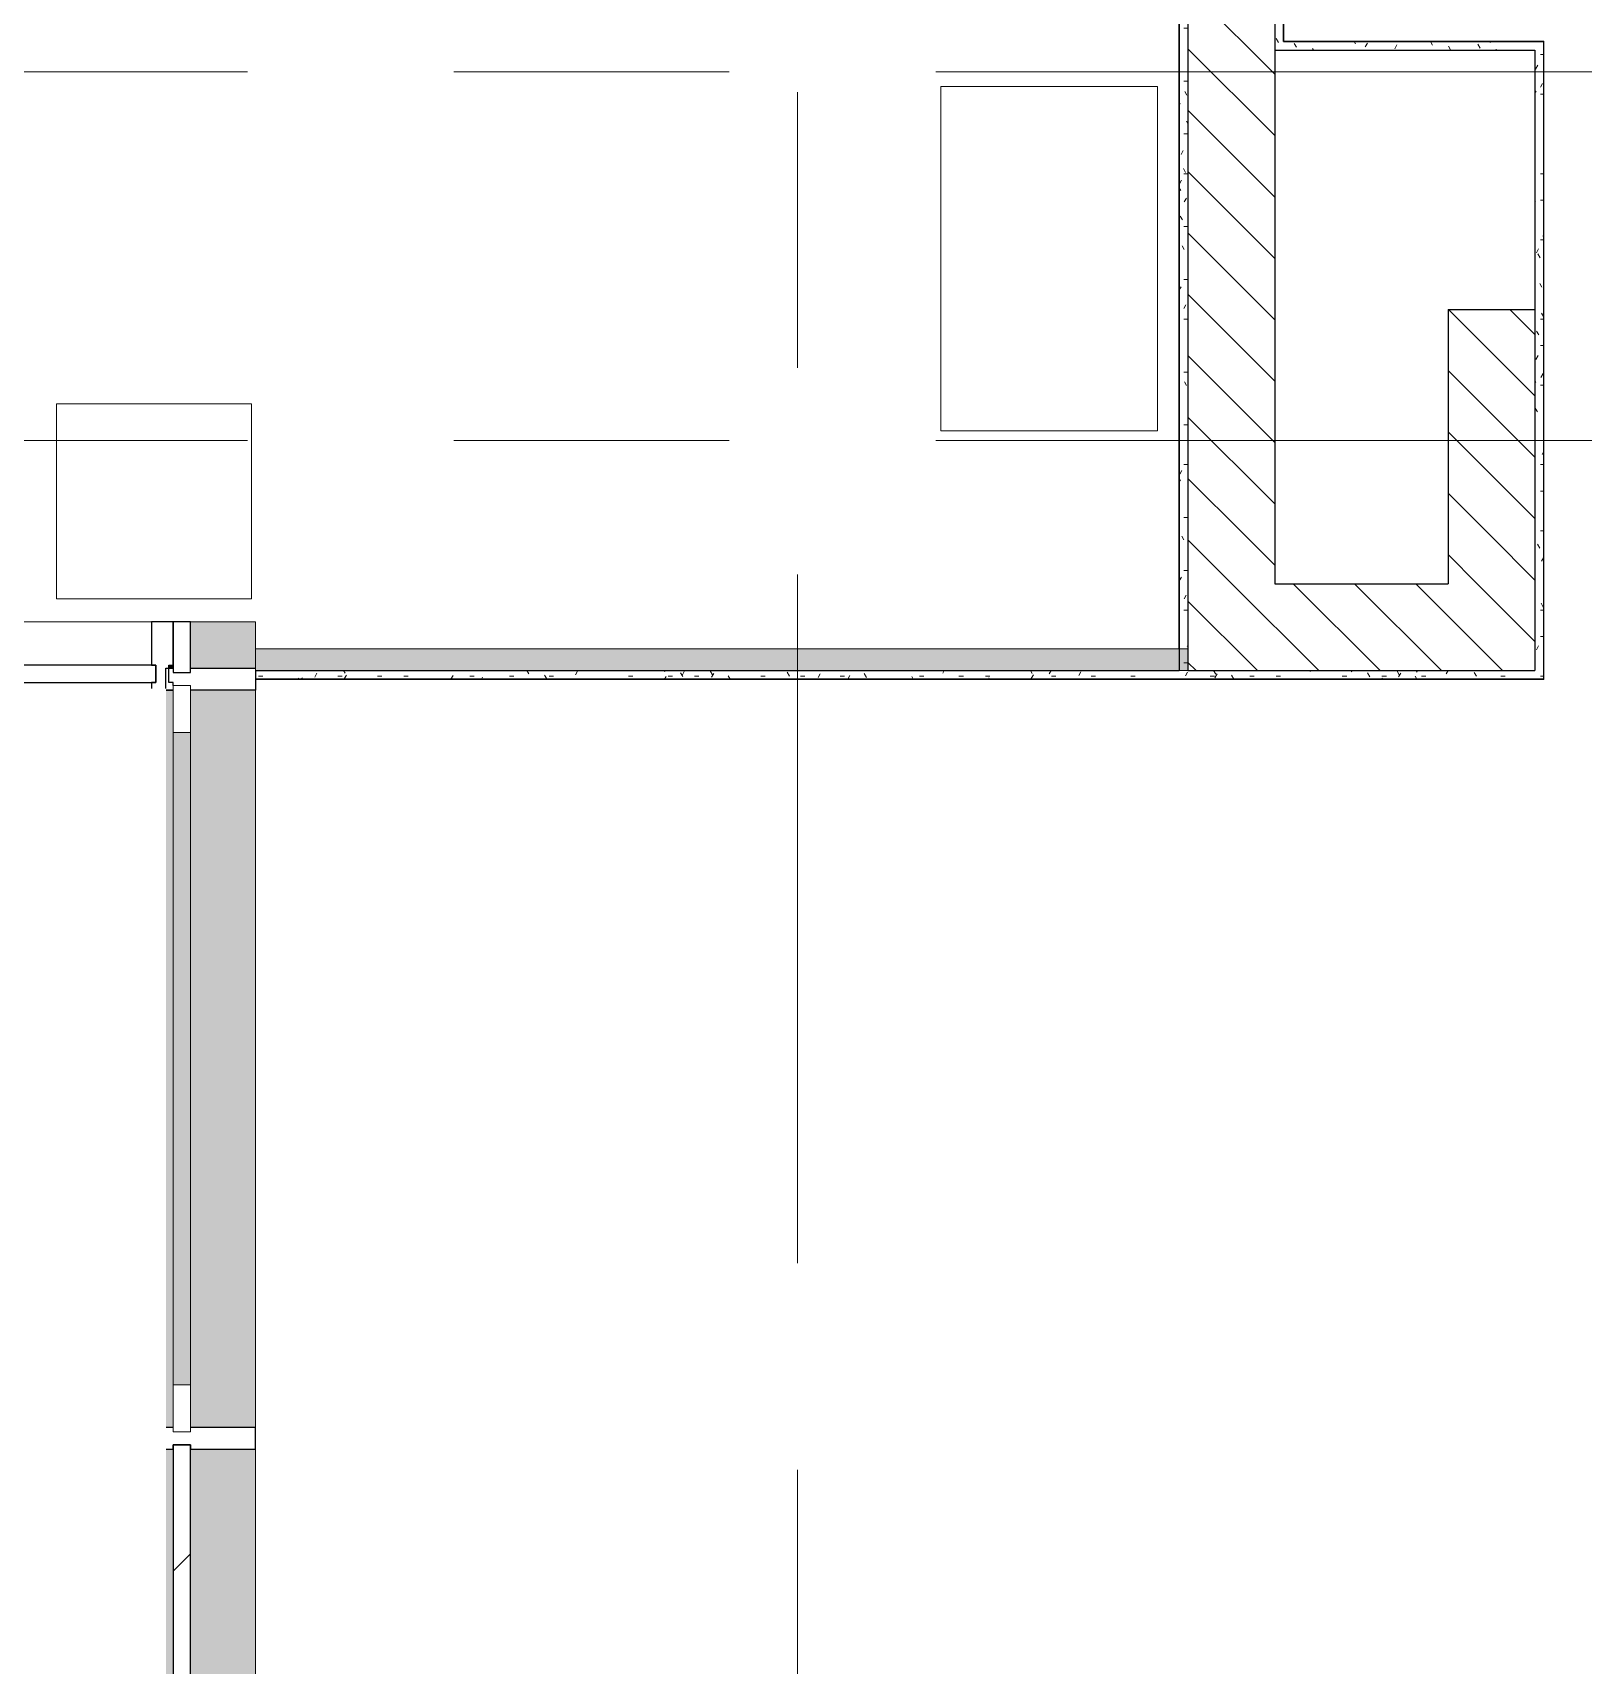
# Model space of a CAD drawing. Header units: millimetres. Extents: x 855 to 103073, y -1987 to 27400.
# Drawn here: x 29043 to 32619, y 18477 to 22240 of the extents above; entities that cross this region are included whole.
import ezdxf

# ---------------------------------------------------------------- set-up
doc = ezdxf.new("R2010")
doc.units = ezdxf.units.MM
doc.linetypes.add('Осевая', pattern=[3175, 635, -476.25, 1587.5, -476.25])
for name, color, linetype, lineweight in [('A-DOOR', 7, 'Continuous', 9), ('A-DOOR-4', 7, 'Continuous', 13), ('A-GLAZ-CURT', 7, 'Continuous', 9), ('A-GLAZ-CURT-1', 7, 'Continuous', 25), ('A-GLAZ-CWMG', 7, 'Continuous', 9), ('A-GLAZ-CWMG-2', 7, 'Continuous', 25), ('I-WALL', 7, 'Continuous', 9), ('Оси-2', 7, 'Осевая', 9)]:
    doc.layers.add(name, color=color, linetype=linetype, lineweight=lineweight)
for name, color, linetype, lineweight, true_color in [('A-WALL-2', 7, 'Continuous', 13, 0x3c3c3c), ('A-WALL-4', 7, 'Continuous', 25, 0x3c3c3c), ('A-WALL-FNSH-2', 7, 'Continuous', 13, 0x3c3c3c), ('I-FURN-13', 7, 'Continuous', 9, 0xf0f0f0)]:
    doc.layers.add(name, color=color, linetype=linetype, lineweight=lineweight, true_color=true_color)
pattern_1 = [(135, (22797.38, 0), (-70.71068, -70.71068), [])]
pattern_2 = [(0, (22797.38, 0), (121.92, 30.48), [10.058, -81.382, 10.058, -81.382, -487.68]), (0, (22797.38, 0), (121.92, 30.48), [-182.88, 10.058, -172.822, 10.058, -81.382, -213.36]), (0, (22797.38, 0), (121.92, 30.48), [-457.2, 10.058, -50.902, 10.058, -142.342]), (120, (22843.1, 15.24), (-87.356454, 90.345817), [10.058, -81.382, 10.058, -81.382, -487.68]), (120, (22843.1, 15.24), (-87.356454, 90.345817), [-182.88, 10.058, -172.822, 10.058, -81.382, -213.36]), (120, (22843.1, 15.24), (-87.356454, 90.345817), [-457.2, 10.058, -50.902, 10.058, -142.342]), (240, (22858.34, 76.2), (-34.563546, -120.825817), [10.058, -81.382, 10.058, -81.382, -487.68]), (240, (22858.34, 76.2), (-34.563546, -120.825817), [-182.88, 10.058, -172.822, 10.058, -81.382, -213.36]), (240, (22858.34, 76.2), (-34.563546, -120.825817), [-457.2, 10.058, -50.902, 10.058, -142.342])]

# ---------------------------------------------------------------- blocks, each defined once
blk = doc.blocks.new('Прямоугольный импост - Импост структурный с накладкой - 160мм-19877844-План разверток пом_ 1_02_ Этаж 1')
at = {"layer": 'A-GLAZ-CWMG-2'}
for p, q in [((-50, 0), (-50, 13.8)), ((-40, 0), (-50, 0)), ((-40, -40), (-40, 0)), ((-16.3, 17), (0, 17)), ((0, 0), (-10, 0)), ((-10, 0), (-10, -40)), ((0, 7), (0, 0)), ((-50, -140), (-50, -40)), ((-50, -40), (-40, -40)), ((-10, -40), (0, -40)), ((0, -40), (0, -140)), ((0, -140), (-50, -140))]:
    blk.add_line(p, q, dxfattribs=at)
blk = doc.blocks.new('Прямоугольный импост - Импост структурный с накладкой - 190мм-24242608-План разверток пом_ 1_02_ Этаж 1')
at = {"layer": 'A-GLAZ-CWMG'}
for points in [[(6760, 20775), (6760, 20882), (6610, 20882), (6610, 20775)], [(6570, 20775), (6570, 20782), (6560, 20782), (6560, 20775)]]:
    blk.add_hatch(color=256, dxfattribs=at).paths.add_polyline_path(points)
for p in [(6610, 20882), (6760, 20820)]:
    blk.add_line(p, (6760, 20882), dxfattribs=at)
blk = doc.blocks.new('Системная панель - Стекло - 40мм-32257947-План разверток пом_ 1_02_ Этаж 1')
at = {"layer": 'A-GLAZ-CURT'}
h = blk.add_hatch(dxfattribs=at)
h.set_pattern_fill('FP_20', color=256, style=0, pattern_type=2)
h.set_pattern_definition([(135, (18575, -6670), (-282.843, -282.843), [200, -600]), (135, (18675, -6870), (-282.843, -282.843), [600, -200]), (135, (18775, -6470), (-282.843, -282.843), [200, -600])])
h.paths.add_polyline_path([(310, 0), (310, 40), (-310, 40), (-310, 0), (-68.9, 0)])
at = {"layer": 'A-GLAZ-CURT-1'}
for p, q in [((310, 40), (-310, 40)), ((-310, 40), (-310, 0)), ((310, 0), (310, 40)), ((-310, 0), (310, 0))]:
    blk.add_line(p, q, dxfattribs=at)
blk = doc.blocks.new('Прямоугольный импост - Импост структурный с накладкой - 190мм-32257948-План разверток пом_ 1_02_ Этаж 1')
at = {"layer": 'A-GLAZ-CWMG'}
for points in [[(6553.7, 18375), (6570, 18375), (6570, 18975), (6553.7, 18975), (6553.7, 18743.9)], [(6760, 18375), (6760, 18975), (6610, 18975), (6610, 18375)]]:
    blk.add_hatch(color=256, dxfattribs=at).paths.add_polyline_path(points)
blk.add_line((6760, 18375), (6760, 18975), dxfattribs=at)
blk = doc.blocks.new('Прямоугольный импост - Импост структурный с накладкой - 190мм-22862222-План разверток пом_ 1_02_ Этаж 1')
at = {"layer": 'A-GLAZ-CWMG-2'}
for p, q in [((-25, 0), (-25, 16.3)), ((25, 0), (15, 0)), ((15, 0), (15, -40)), ((25, 16.3), (25, 0)), ((-25, -190), (-25, -40)), ((15, -40), (25, -40)), ((25, -40), (25, -190)), ((25, -190), (-25, -190))]:
    blk.add_line(p, q, dxfattribs=at)
blk = doc.blocks.new('Системная панель - Стекло - 40мм-31929511-План разверток пом_ 1_02_ Этаж 1')
at = {"layer": 'A-GLAZ-CURT-1'}
for p, q in [((58.5, 40), (-58.5, 40)), ((-58.5, 40), (-58.5, 0)), ((58.5, 0), (58.5, 40)), ((-58.5, 0), (58.5, 0))]:
    blk.add_line(p, q, dxfattribs=at)
blk = doc.blocks.new('Системная панель - Стекло - 40мм-23770450-План разверток пом_ 1_02_ Этаж 1')
at = {"layer": 'A-GLAZ-CURT'}
h = blk.add_hatch(dxfattribs=at)
h.set_pattern_fill('FP_35', color=256, style=0, pattern_type=2)
h.set_pattern_definition([(45, (-6157.5, -20642), (-282.843, 282.843), [200, -600]), (45, (-6357.5, -20742), (-282.843, 282.843), [600, -200]), (45, (-5957.5, -20842), (-282.843, 282.843), [200, -600])])
h.paths.add_polyline_path([(-472.5, 0), (472.5, 0), (472.5, 40), (-472.5, 40)])
at = {"layer": 'A-GLAZ-CURT-1'}
for p, q in [((472.5, 40), (-472.5, 40)), ((-472.5, 40), (-472.5, 0)), ((472.5, 0), (472.5, 40)), ((-472.5, 0), (472.5, 0))]:
    blk.add_line(p, q, dxfattribs=at)
blk = doc.blocks.new('Прямоугольный импост - Импост структурный с накладкой - 160мм-23770448-План разверток пом_ 1_02_ Этаж 1')
at = {"layer": 'A-GLAZ-CWMG'}
blk.add_line((6520, 20882), (5595, 20882), dxfattribs=at)
blk = doc.blocks.new('Прямоугольный импост - Импост структурный с накладкой - 190мм-32257698-План разверток пом_ 1_02_ Этаж 1')
at = {"layer": 'A-GLAZ-CWMG'}
for points in [[(6553.7, 16025), (6570, 16025), (6570, 17725), (6553.7, 17725), (6553.7, 16123)], [(6610, 16025), (6760, 16025), (6760, 17725), (6610, 17725), (6610, 16123)], [(6610, 16123), (6610, 17627), (6570, 17627), (6570, 16123)]]:
    blk.add_hatch(color=256, dxfattribs=at).paths.add_polyline_path(points)
for p, q in [((6760, 16025), (6760, 17725)), ((6570, 16123), (6570, 17627)), ((6610, 16123), (6610, 17627))]:
    blk.add_line(p, q, dxfattribs=at)
blk = doc.blocks.new('Прямоугольный импост - Импост структурный с накладкой - 190мм-V21-План разверток пом_ 1_02_ Этаж 1')
at = {"layer": 'A-GLAZ-CWMG-2'}
for p, q in [((21.8, 17), (-25, 17)), ((-25, 17), (-25, 0)), ((-25, 0), (-15, 0)), ((-15, 0), (-15, -40)), ((25, 0), (25, 16.3)), ((-15, -40), (-25, -40)), ((-25, -40), (-25, -190)), ((25, -190), (25, -40)), ((0, -190), (25, -190))]:
    blk.add_line(p, q, dxfattribs=at)
blk = doc.blocks.new('Дверь_Витражная_остекление_ - ДВН_ДАО_Главный вход_1800 в свету 3-32257949-План разверток пом_ 1_02_ Этаж 1')
at = {"layer": 'A-DOOR-4'}
for p, q in [((-860, 40), (-752, 40)), ((-860, 0), (-860, 40)), ((-752, 40), (-752, 0)), ((752, 40), (860, 40)), ((752, 0), (752, 40)), ((860, 40), (860, 0)), ((-752, 0), (-860, 0)), ((860, 0), (752, 0))]:
    blk.add_line(p, q, dxfattribs=at)
blk = doc.blocks.new('Мебель_универсальная_привязка_от_угла - Куб_001-25582225-План разверток пом_ 1_02_ Этаж 1')
at = {"layer": 'I-FURN-13'}
for p, q in [((8340, 21322.5), (8340, 22116.5)), ((8340, 22116.5), (8340, 21322.5)), ((8840, 22116.5), (8340, 22116.5)), ((8840, 22116.5), (8340, 22116.5)), ((8840, 21322.5), (8840, 22116.5)), ((8840, 22116.5), (8840, 21322.5)), ((8340, 21322.5), (8840, 21322.5)), ((8840, 21322.5), (8340, 21322.5))]:
    blk.add_line(p, q, dxfattribs=at)

msp = doc.modelspace()

# ---------------------------------------------------------------- hatches: boundary and pattern name
at = {"layer": 'I-WALL'}
h = msp.add_hatch(dxfattribs=at)
h.set_pattern_fill('FP_44', color=256, style=0, pattern_type=2)
h.set_pattern_definition(pattern_2)
h.paths.add_polyline_path([(31907.4, 22200), (31927.4, 22200), (31927.4, 24300), (31907.4, 24300), (31907.4, 22438.5)])
h = msp.add_hatch(dxfattribs=at)
h.set_pattern_fill('FP_24', color=256, style=0, pattern_type=2)
h.set_pattern_definition(pattern_1)
h.paths.add_polyline_path([(31907.4, 21082), (31907.4, 23150), (31707.4, 23150), (31707.4, 21082)])
h = msp.add_hatch(dxfattribs=at)
h.set_pattern_fill('FP_44', color=256, style=0, pattern_type=2)
h.set_pattern_definition(pattern_2)
h.paths.add_polyline_path([(31687.4, 21082), (31707.4, 21082), (31707.4, 23130), (31687.4, 23130), (31687.4, 22438.5)])
h = msp.add_hatch(dxfattribs=at)
h.set_pattern_fill('FP_44', color=256, style=0, pattern_type=2)
h.set_pattern_definition(pattern_2)
h.paths.add_polyline_path([(31927.4, 22200), (32507.4, 22200), (32507.4, 22220), (31927.4, 22220)])
h = msp.add_hatch(dxfattribs=at)
h.set_pattern_fill('FP_44', color=256, style=0, pattern_type=2)
h.set_pattern_definition(pattern_2)
h.paths.add_polyline_path([(32527.4, 21082), (32527.4, 22220), (32507.4, 22220), (32507.4, 21082)])
h = msp.add_hatch(dxfattribs=at)
h.set_pattern_fill('FP_24', color=256, style=0, pattern_type=2)
h.set_pattern_definition(pattern_1)
h.paths.add_polyline_path([(32507.4, 21082), (32507.4, 21602.2), (32307.4, 21602.2), (32307.4, 21082)])
h = msp.add_hatch(dxfattribs=at)
h.set_pattern_fill('FP_44', color=256, style=0, pattern_type=2)
h.set_pattern_definition(pattern_2)
h.paths.add_polyline_path([(31707.4, 20750), (31707.4, 21082), (31687.4, 21082), (31687.4, 20750)])
h = msp.add_hatch(dxfattribs=at)
h.set_pattern_fill('FP_24', color=256, style=0, pattern_type=2)
h.set_pattern_definition(pattern_1)
h.paths.add_polyline_path([(31907.4, 20970), (31907.4, 21082), (31707.4, 21082), (31707.4, 20970)])
h = msp.add_hatch(dxfattribs=at)
h.set_pattern_fill('FP_24', color=256, style=0, pattern_type=2)
h.set_pattern_definition(pattern_1)
h.paths.add_polyline_path([(32307.4, 20970), (32507.4, 20970), (32507.4, 21082), (32307.4, 21082)])
h = msp.add_hatch(dxfattribs=at)
h.set_pattern_fill('FP_44', color=256, style=0, pattern_type=2)
h.set_pattern_definition(pattern_2)
h.paths.add_polyline_path([(32507.4, 20770), (32527.4, 20770), (32527.4, 21082), (32507.4, 21082)])
h = msp.add_hatch(dxfattribs=at)
h.set_pattern_fill('FP_24', color=256, style=0, pattern_type=2)
h.set_pattern_definition(pattern_1)
h.paths.add_polyline_path([(31707.4, 20770), (32507.4, 20770), (32507.4, 20970), (31707.4, 20970), (31707.4, 20820)])
msp.add_hatch(color=256, dxfattribs=at).paths.add_polyline_path([(31707.4, 20770), (31707.4, 20820), (29557.4, 20820), (29557.4, 20770), (30184, 20770)])
h = msp.add_hatch(dxfattribs=at)
h.set_pattern_fill('FP_44', color=256, style=0, pattern_type=2)
h.set_pattern_definition(pattern_2)
h.paths.add_polyline_path([(29557.4, 20750), (31687.4, 20750), (31687.4, 20770), (29557.4, 20770)])
h = msp.add_hatch(dxfattribs=at)
h.set_pattern_fill('FP_44', color=256, style=0, pattern_type=2)
h.set_pattern_definition(pattern_2)
h.paths.add_polyline_path([(32527.4, 20750), (32527.4, 20770), (31707.4, 20770), (31707.4, 20750)])

# ---------------------------------------------------------------- linework, layer by layer
at = {"layer": 'A-WALL-2'}
for p, q in [((29557.4, 20820), (31707.4, 20820)), ((29557.4, 20820), (29557.4, 20770)), ((31707.4, 20770), (31687.4, 20770))]:
    msp.add_line(p, q, dxfattribs=at)
at = {"layer": 'A-WALL-4'}
for p, q in [((31927.4, 22220), (31927.4, 24300)), ((31707.4, 23150), (31707.4, 20770)), ((31907.4, 23150), (31907.4, 20970)), ((31687.4, 23130), (31687.4, 20770)), ((31927.4, 22220), (32527.4, 22220)), ((32527.4, 22220), (32527.4, 20750)), ((31907.4, 22200), (32507.4, 22200)), ((32507.4, 22200), (32507.4, 20770)), ((32307.4, 21602.2), (32307.4, 20970)), ((32307.4, 21602.2), (32507.4, 21602.2)), ((31907.4, 20970), (32307.4, 20970)), ((29557.4, 20770), (31687.4, 20770)), ((29557.4, 20770), (29557.4, 20750)), ((32527.4, 20750), (29557.4, 20750)), ((31707.4, 20770), (32507.4, 20770))]:
    msp.add_line(p, q, dxfattribs=at)
at = {"layer": 'A-WALL-FNSH-2'}
for p, q in [((31928.4, 22220), (31928.4, 24300)), ((31686.4, 23119), (31686.4, 21082)), ((32528.4, 22221), (31927.4, 22221)), ((32528.4, 22221), (32528.4, 20749)), ((29557.9, 20750), (29557.9, 20749)), ((31697.9, 20749), (29557.9, 20749)), ((31697.9, 20750), (31697.9, 20749)), ((32528.4, 20749), (32527.4, 20749))]:
    msp.add_line(p, q, dxfattribs=at)
at = {"layer": 'I-FURN-13'}
for p, q in [((29548.4, 21385), (29098.4, 21385)), ((29098.4, 21385), (29098.4, 20935)), ((29098.4, 20935), (29098.4, 21385)), ((29098.4, 21385), (29548.4, 21385)), ((29548.4, 20935), (29548.4, 21385)), ((29548.4, 21385), (29548.4, 20935)), ((29098.4, 20935), (29548.4, 20935)), ((29548.4, 20935), (29098.4, 20935))]:
    msp.add_line(p, q, dxfattribs=at)
at = {"layer": 'I-WALL'}
for p, q in [((31686.4, 20820), (31686.4, 21082)), ((31687.4, 21082), (31686.4, 21082)), ((32527.4, 20749), (31697.9, 20749)), ((32527.4, 20749), (32527.4, 20750))]:
    msp.add_line(p, q, dxfattribs=at)
at = {"layer": 'Оси-2'}
for p, q in [((30807.4, 8767.7), (30807.4, 24898.1)), ((23664.7, 22150), (40527.4, 22150)), ((23664.7, 21300), (40527.4, 21300))]:
    msp.add_line(p, q, dxfattribs=at)

# ---------------------------------------------------------------- block references
at = {"layer": 'A-DOOR', "rotation": 269.9999999999999}
msp.add_blockref('Дверь_Витражная_остекление_ - ДВН_ДАО_Главный вход_1800 в свету 3-32257949-План разверток пом_ 1_02_ Этаж 1', (29367.4, 19875), dxfattribs=at)
at = {"layer": 'A-GLAZ-CURT', "rotation": 269.9999999999999}
for name, p in [('Системная панель - Стекло - 40мм-31929511-План разверток пом_ 1_02_ Этаж 1', (29367.4, 20823.5)), ('Системная панель - Стекло - 40мм-32257947-План разверток пом_ 1_02_ Этаж 1', (29367.4, 18675))]:
    msp.add_blockref(name, p, dxfattribs=at)
at = {"layer": 'A-GLAZ-CURT'}
msp.add_blockref('Системная панель - Стекло - 40мм-23770450-План разверток пом_ 1_02_ Этаж 1', (28854.9, 20742), dxfattribs=at)
at = {"layer": 'A-GLAZ-CWMG'}
for name, p in [('Прямоугольный импост - Импост структурный с накладкой - 160мм-23770448-План разверток пом_ 1_02_ Этаж 1', (22797.4, 0)), ('Прямоугольный импост - Импост структурный с накладкой - 190мм-24242608-План разверток пом_ 1_02_ Этаж 1', (22797.4, 0)), ('Прямоугольный импост - Импост структурный с накладкой - 190мм-32257698-План разверток пом_ 1_02_ Этаж 1', (22797.4, 3000)), ('Прямоугольный импост - Импост структурный с накладкой - 190мм-32257948-План разверток пом_ 1_02_ Этаж 1', (22797.4, 0))]:
    msp.add_blockref(name, p, dxfattribs=at)
at = {"layer": 'A-GLAZ-CWMG', "extrusion": (0, 0, -1)}
for name, p, rotation in [('Прямоугольный импост - Импост структурный с накладкой - 160мм-19877844-План разверток пом_ 1_02_ Этаж 1', (-29367.4, 20742), 180), ('Прямоугольный импост - Импост структурный с накладкой - 190мм-22862222-План разверток пом_ 1_02_ Этаж 1', (-29367.4, 19000), 270.0000000000001)]:
    msp.add_blockref(name, p, dxfattribs=dict(at, rotation=rotation))
at = {"layer": 'A-GLAZ-CWMG-2', "extrusion": (0, 0, -1), "rotation": 270.0000000000001}
msp.add_blockref('Прямоугольный импост - Импост структурный с накладкой - 190мм-V21-План разверток пом_ 1_02_ Этаж 1', (-29367.4, 20750), dxfattribs=at)
at = {"layer": 'I-FURN-13'}
msp.add_blockref('Мебель_универсальная_привязка_от_угла - Куб_001-25582225-План разверток пом_ 1_02_ Этаж 1', (22797.4, 0), dxfattribs=at)

doc.saveas('drawing.dxf')
